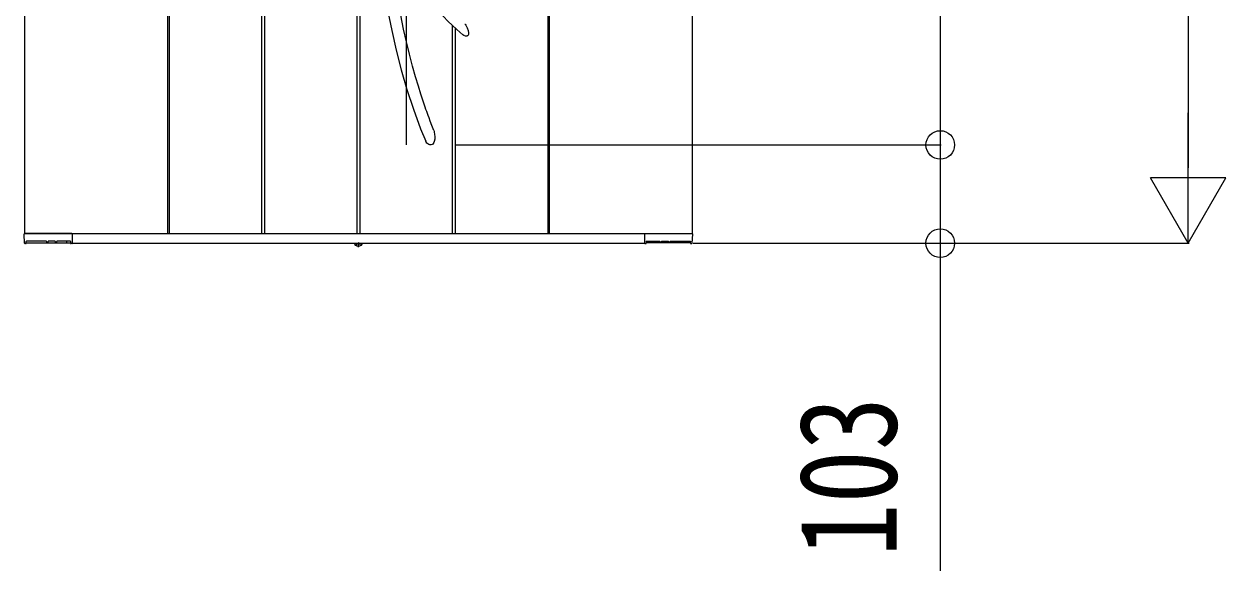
# Model space of a CAD drawing. Units: millimetres, scale not verified. Extents: x -14718 to 14718, y -10395 to 10395.
# Drawn here: x 2084 to 3344, y 6969 to 7542 of the extents above; entities that cross this region are included whole.
import ezdxf
from ezdxf.enums import TextEntityAlignment as Align

# ---------------------------------------------------------------- set-up
doc = ezdxf.new("R2010")
doc.units = ezdxf.units.MM
doc.header["$LTSCALE"] = 40
for name, color, linetype in [('0-3_YKK_13', 4, 'Continuous'), ('0-4_YKK_A1', 4, 'Continuous'), ('0-5_YKK_D', 6, 'Continuous')]:
    doc.layers.add(name, color=color, linetype=linetype)
doc.styles.add('ＭＳ ゴシック', font='')
doc.styles.get('ＭＳ ゴシック').set_extended_font_data('MS Gothic')

msp = doc.modelspace()

# ---------------------------------------------------------------- linework, layer by layer
at = {"layer": '0-3_YKK_13'}
for p, q in [((2484.57, 8415.5), (2484.57, 7415.5)), ((2549.76, 7530.79), (2549.25, 7530.16)), ((2513.91, 7430.53), (2513.91, 7430.53))]:
    msp.add_line(p, q, dxfattribs=at)
for points in [[(2513.91, 7430.53), (2513.86, 7430.65), (2511.73, 7435.93), (2510.01, 7440.36), (2508.66, 7443.9), (2507.7, 7446.51), (2506.94, 7448.58), (2506.2, 7450.64), (2505.41, 7452.86), (2504.58, 7455.23), (2502.42, 7461.54), (2500.05, 7468.8), (2497.47, 7477.05), (2494.51, 7487.06), (2491.38, 7498.32), (2488.13, 7510.84), (2484.99, 7523.83), (2482.04, 7536.93), (2476.17, 7566.42), (2473.04, 7585.09)], [(2489.73, 7597.11), (2494.41, 7589.06), (2502.28, 7577.06), (2510.61, 7565.8), (2519.34, 7555.28), (2528.44, 7545.51), (2537.9, 7536.48), (2544.14, 7531.17)], [(2465.51, 7555.47), (2469.58, 7535.51), (2474.24, 7515.12), (2479.53, 7494.43), (2485.5, 7473.63), (2492.21, 7452.92), (2499.72, 7432.52), (2505.24, 7419.44)], [(2546.25, 7542.36), (2546.25, 7542.37), (2546.44, 7542.1), (2547.17, 7541.04), (2548.6, 7538.52), (2549.74, 7535.6), (2550.17, 7533.22), (2550.05, 7531.56), (2549.76, 7530.79)], [(2549.25, 7530.16), (2549.04, 7530.01), (2548.75, 7529.85), (2548.22, 7529.7), (2546.9, 7529.78), (2545.23, 7530.43), (2544.09, 7531.11)], [(2513.92, 7430.5), (2513.99, 7430.2), (2514.21, 7429.08), (2514.55, 7426.74), (2514.71, 7424.08), (2514.62, 7421.66), (2514.15, 7419.22), (2513.71, 7418.01), (2513.03, 7416.9), (2512.17, 7416.09), (2511.04, 7415.59), (2510.56, 7415.51), (2510.22, 7415.5), (2509.95, 7415.52), (2509.53, 7415.58), (2508.44, 7415.98), (2507.36, 7416.7), (2506.5, 7417.54), (2505.66, 7418.59), (2505.13, 7419.4)]]:
    msp.add_lwpolyline(points, dxfattribs=at)
at = {"layer": '0-4_YKK_A1'}
for p, q in [((2084.57, 8502.5), (2084.57, 7322.5)), ((2234.57, 8502.5), (2234.57, 7322.5)), ((2236.07, 8502.5), (2236.07, 7322.5)), ((2333.07, 8502.5), (2333.07, 7322.5)), ((2336.07, 8502.5), (2336.07, 7322.5)), ((2633.07, 8502.5), (2633.07, 7322.5)), ((2634.57, 8502.5), (2634.57, 7322.5)), ((2784.57, 8502.5), (2784.57, 7322.5)), ((2436.07, 7878.41), (2436.07, 7322.5)), ((2433.07, 7872.68), (2433.07, 7322.5)), ((2533.07, 7541.09), (2533.07, 7322.5)), ((2536.07, 7538.22), (2536.07, 7322.5)), ((2084.68, 7312.47), (2084.1, 7321.97)), ((2084.57, 7322.5), (2784.57, 7322.5)), ((2091.57, 7322.5), (2084.57, 7322.5)), ((2134.27, 7322.5), (2084.6, 7322.5)), ((2134.57, 7322.5), (2134.57, 7312.5)), ((2134.57, 7322.2), (2134.57, 7312.52)), ((2734.57, 7322.5), (2734.57, 7312.5)), ((2734.57, 7322.2), (2734.57, 7312.52)), ((2734.87, 7322.5), (2784.54, 7322.5)), ((2784.46, 7312.47), (2785.04, 7321.97)), ((2085.93, 7312), (2085.18, 7312)), ((2086.43, 7312.49), (2086.46, 7314.31)), ((2086.44, 7313), (2132.74, 7313)), ((2107.36, 7314.6), (2086.77, 7314.6)), ((2107.68, 7314.31), (2107.69, 7313.49)), ((2109.41, 7313.49), (2109.43, 7314.31)), ((2116.4, 7314.6), (2109.74, 7314.6)), ((2116.71, 7314.31), (2116.73, 7313.49)), ((2118.45, 7313.49), (2118.46, 7314.31)), ((2132.4, 7314.6), (2118.77, 7314.6)), ((2128.67, 7314.6), (2128.69, 7313.49)), ((2132.71, 7314.31), (2132.74, 7312.51)), ((2134.07, 7312.02), (2133.24, 7312.02)), ((2134.57, 7312.5), (2734.57, 7312.5)), ((2430.66, 7312), (2430.75, 7312.5)), ((2430.66, 7312), (2430.83, 7311.03)), ((2430.66, 7312), (2438.48, 7312)), ((2430.75, 7312.5), (2438.39, 7312.5)), ((2434.57, 7308.3), (2434.57, 7312.5)), ((2438.48, 7312), (2438.31, 7311.03)), ((2438.48, 7312), (2438.39, 7312.5)), ((2735.07, 7312.02), (2735.89, 7312.02)), ((2736.43, 7314.31), (2736.39, 7312.51)), ((2782.7, 7313), (2736.4, 7313)), ((2736.74, 7314.6), (2750.36, 7314.6)), ((2740.47, 7314.6), (2740.45, 7313.49)), ((2750.69, 7313.49), (2750.68, 7314.31)), ((2752.43, 7314.31), (2752.41, 7313.49)), ((2752.74, 7314.6), (2759.4, 7314.6)), ((2759.73, 7313.49), (2759.71, 7314.31)), ((2761.46, 7314.31), (2761.45, 7313.49)), ((2761.77, 7314.6), (2782.36, 7314.6)), ((2782.71, 7312.49), (2782.68, 7314.31)), ((2783.21, 7312), (2783.96, 7312))]:
    msp.add_line(p, q, dxfattribs=at)
for points in [[(2086.77, 7314.6), (2086.64, 7314.57), (2086.56, 7314.52), (2086.52, 7314.47), (2086.49, 7314.41), (2086.47, 7314.36), (2086.46, 7314.31)], [(2107.68, 7314.31), (2107.67, 7314.35), (2107.66, 7314.4), (2107.64, 7314.45), (2107.6, 7314.49), (2107.56, 7314.54), (2107.48, 7314.58), (2107.36, 7314.6)], [(2109.74, 7314.6), (2109.61, 7314.57), (2109.53, 7314.52), (2109.48, 7314.47), (2109.45, 7314.41), (2109.43, 7314.36), (2109.43, 7314.31)], [(2116.71, 7314.31), (2116.71, 7314.35), (2116.7, 7314.4), (2116.67, 7314.45), (2116.64, 7314.49), (2116.59, 7314.54), (2116.52, 7314.58), (2116.4, 7314.6)], [(2118.77, 7314.6), (2118.64, 7314.57), (2118.56, 7314.52), (2118.52, 7314.47), (2118.49, 7314.41), (2118.47, 7314.36), (2118.46, 7314.31)], [(2132.71, 7314.31), (2132.71, 7314.35), (2132.7, 7314.4), (2132.67, 7314.45), (2132.64, 7314.49), (2132.59, 7314.54), (2132.52, 7314.58), (2132.4, 7314.6)], [(2432.27, 7309.92), (2433.42, 7312.24), (2434.57, 7312.85)], [(2436.87, 7309.92), (2435.71, 7312.24), (2434.57, 7312.85)], [(2736.43, 7314.31), (2736.43, 7314.35), (2736.44, 7314.4), (2736.47, 7314.45), (2736.5, 7314.49), (2736.55, 7314.54), (2736.62, 7314.58), (2736.74, 7314.6)], [(2750.36, 7314.6), (2750.5, 7314.57), (2750.57, 7314.52), (2750.62, 7314.47), (2750.65, 7314.41), (2750.67, 7314.36), (2750.68, 7314.31)], [(2752.43, 7314.31), (2752.43, 7314.35), (2752.44, 7314.4), (2752.47, 7314.45), (2752.5, 7314.49), (2752.55, 7314.54), (2752.62, 7314.58), (2752.74, 7314.6)], [(2759.4, 7314.6), (2759.53, 7314.57), (2759.61, 7314.52), (2759.66, 7314.47), (2759.69, 7314.41), (2759.7, 7314.36), (2759.71, 7314.31)], [(2761.46, 7314.31), (2761.47, 7314.35), (2761.48, 7314.4), (2761.5, 7314.45), (2761.53, 7314.49), (2761.58, 7314.54), (2761.66, 7314.58), (2761.77, 7314.6)], [(2782.36, 7314.6), (2782.5, 7314.57), (2782.57, 7314.52), (2782.62, 7314.47), (2782.65, 7314.41), (2782.67, 7314.36), (2782.68, 7314.31)]]:
    msp.add_lwpolyline(points, dxfattribs=at)
for centre, radius, start, end in [((2084.6, 7322), 0.5, 90, 183.5), ((2134.27, 7322.2), 0.3, 0, 90), ((2734.87, 7322.2), 0.3, 90, 180), ((2784.54, 7322), 0.5, 356.5, 90), ((2085.18, 7312.5), 0.5, 183.5, 269.21081), ((2085.93, 7312.5), 0.5, 269.18971, 359), ((2108.19, 7313.5), 0.5, 181, 270), ((2108.91, 7313.5), 0.5, 270, 359), ((2117.23, 7313.5), 0.5, 181, 270), ((2117.95, 7313.5), 0.5, 270, 359), ((2129.19, 7313.5), 0.5, 181, 270), ((2133.24, 7312.52), 0.5, 181.0014, 270.00152), ((2134.07, 7312.52), 0.5, 270, 0), ((2431.72, 7311.18), 0.9, 190, 239.36409), ((2434.57, 7316), 6.5, 239.36409, 300.63591), ((2437.42, 7311.18), 0.9, 300.63591, 350), ((2735.07, 7312.52), 0.5, 180, 270), ((2735.89, 7312.52), 0.5, 269.99848, 358.9986), ((2739.95, 7313.5), 0.5, 270, 359), ((2751.19, 7313.5), 0.5, 181, 270), ((2751.91, 7313.5), 0.5, 270, 359), ((2760.23, 7313.5), 0.5, 181, 270), ((2760.95, 7313.5), 0.5, 270, 359), ((2783.21, 7312.5), 0.5, 181, 270.81029), ((2783.96, 7312.5), 0.5, 270.78919, 356.5)]:
    msp.add_arc(centre, radius, start, end, dxfattribs=at)
at = {"layer": '0-5_YKK_D'}
for p, q in [((3304.57, 8433.5), (3304.57, 7391.5)), ((3044.57, 8415.5), (3044.57, 7415.5)), ((3304.57, 7312.5), (3304.57, 7449.33)), ((2537.07, 7415.5), (3045.57, 7415.5)), ((2537.07, 7415.5), (3045.57, 7415.5)), ((3304.57, 7312.5), (3265.07, 7380.92)), ((3344.07, 7380.92), (3265.07, 7380.92)), ((3304.57, 7312.5), (3344.07, 7380.92)), ((2785.57, 7312.5), (3045.57, 7312.5)), ((2786.57, 7312.5), (3305.57, 7312.5))]:
    msp.add_line(p, q, dxfattribs=at)
msp.add_lwpolyline([(3044.57, 7415.5), (3044.57, 7312.5), (3044.57, 6968.63)], dxfattribs=at)
for centre in [(3044.57, 7415.5), (3044.57, 7415.5), (3044.57, 7312.5)]:
    msp.add_circle(centre, 15, dxfattribs=at)

# ---------------------------------------------------------------- texts
at = {"layer": '0-5_YKK_D', "style": 'ＭＳ ゴシック', "width": 0.8}
msp.add_text('103', height=102.6, rotation=90, dxfattribs=at).set_placement((3029.57, 6983.63), align=Align.BOTTOM_LEFT)

doc.saveas('drawing.dxf')
